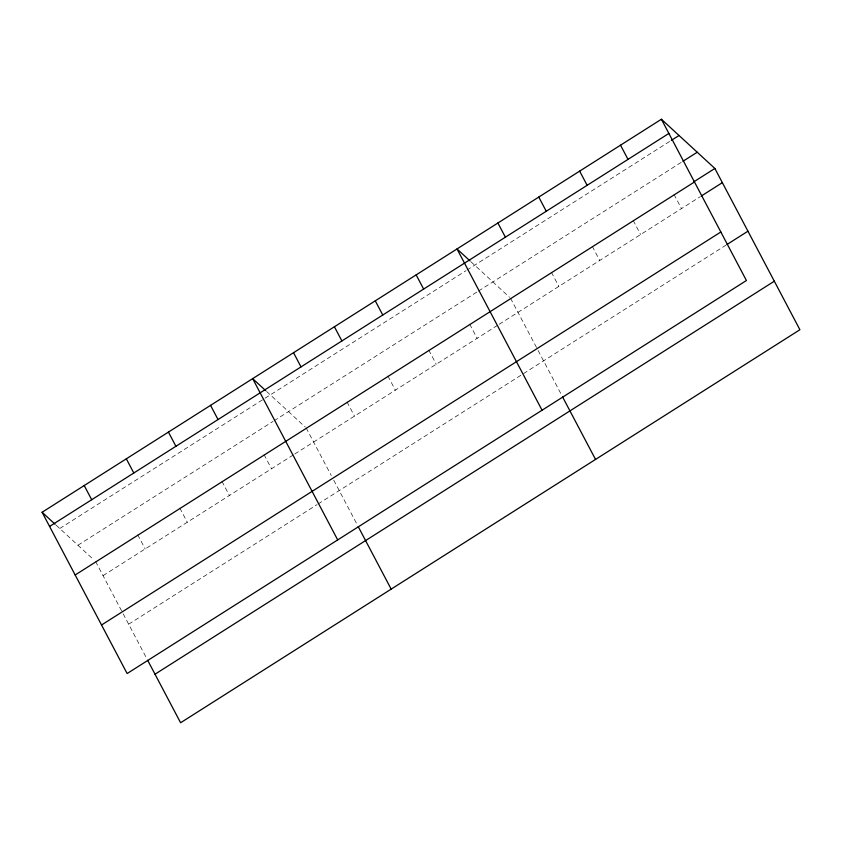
<?xml version="1.0" encoding="UTF-8"?>
<svg xmlns="http://www.w3.org/2000/svg" width="842" height="842" viewBox="0 0 842 842"><rect width="100%" height="100%" fill="white"/><g stroke="black" fill="none" stroke-linecap="round" stroke-linejoin="round"><path stroke-width="0.63" stroke-dasharray="4.21 3.16" d="M59.75 528.502L465.837 270.798M466.942 270.093L670.2 141.098M77.927 545.237L272.976 421.453M274.082 420.758L477.393 291.732M478.498 291.037L681.757 162.043M103.061 575.665L293.669 454.701M294.774 453.996L498.106 324.97M499.201 324.265L700.26 196.681M128.647 624.206L317.045 504.642M318.15 503.948L725.846 245.211M470.962 261.767L509.578 297.3M266.588 391.456L305.204 426.999M56.035 525.082L93.715 559.762M674 194.407L681.483 208.595M633.121 220.341L640.604 234.539M592.252 246.285L599.736 260.473M551.373 272.219L558.856 286.417M510.505 298.163L537.48 349.335M538.091 350.483L561.972 395.782M469.625 324.096L477.109 338.295M428.757 350.04L436.24 364.228M387.878 375.974L395.361 390.162M347.009 401.908L354.493 416.106M306.13 427.852L331.285 475.562M333.727 480.182L357.608 525.471M264.02 454.575L271.503 468.773M221.909 481.298L229.392 495.496M179.799 508.021L187.282 522.219M137.688 534.754L145.171 548.942M95.578 561.477L122.553 612.65M123.164 613.797L147.045 659.097"/><path stroke-width="1.26" d="M661.402 119.248L746.422 280.523L127.131 673.537L42.1 512.262L661.402 119.248L714.869 168.463L799.9 329.738L180.598 722.752L147.655 660.254M49.583 526.45L668.874 133.446M671.306 140.404L679.041 135.499M682.862 161.338L697.229 152.223M693.882 181.788L714.869 168.463M75.17 574.991L694.471 181.977M701.365 195.975L722.352 182.661M101.535 624.996L720.836 231.992M726.951 244.517L747.949 231.192M155.012 674.21L774.314 281.207M470.036 260.915L457.027 248.948L542.059 410.222M265.662 390.604L252.663 378.637L337.695 539.911M42.1 512.262L55.098 524.229M620.522 145.192L628.006 159.38M579.654 171.126L587.137 185.324M538.775 197.07L546.258 211.258M497.906 223.004L505.389 237.202M562.582 396.94L595.536 459.427M416.158 274.881L423.642 289.08M375.279 300.826L382.763 315.013M334.411 326.759L341.894 340.957M293.532 352.703L301.015 366.891M358.218 526.629L391.162 589.126M210.553 405.36L218.036 419.558M168.432 432.083L175.915 446.281M126.321 458.816L133.804 473.004M84.211 485.539L91.694 499.727"/></g></svg>
